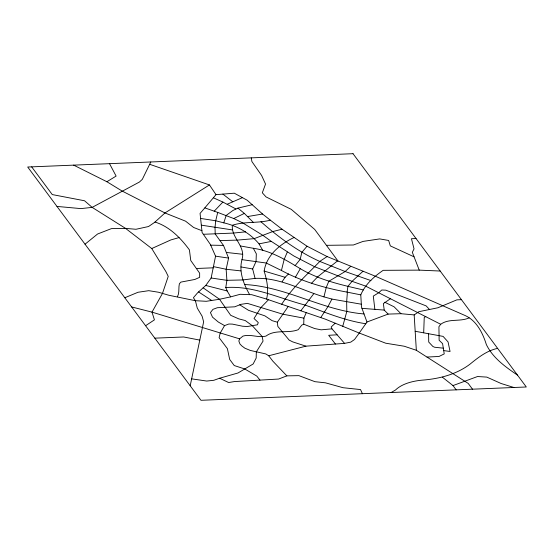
<?xml version="1.0" encoding="UTF-8"?>
<svg xmlns="http://www.w3.org/2000/svg" width="554" height="554" viewBox="0 0 554 554"><rect width="100%" height="100%" fill="white"/><g stroke="black" fill="none" stroke-linecap="round" stroke-linejoin="round"><path stroke-width="0.83" d="M461.447 299.672L456.842 299.859L437.965 307.754L418.872 311.687L414.177 314.907L400.957 313.702L388.139 314.09L366.977 322.026L359.248 333.051L325.371 319.173L266.592 299.07L251.661 294.68L249.632 294.638C243.705 284.119 238.677 271.869 241.966 259.653C246.232 246.412 230.866 237.624 232.389 225.229C244.695 221.281 257.859 223.477 270.345 220.173L282.028 229.204L307.02 246.218L327.102 256.564L375.162 276.148L465.367 315.642C476.807 320.904 482.776 333.162 486.377 344.623C493.018 358.168 505.386 366.831 517.491 375.127M362.392 393.693L360.522 389.566L343.071 387.717L325.433 382.821L314.921 381.678L298.911 375.647L286.847 375.861L272.845 361.166L268.718 355.772L265.816 353.944L250.325 350.44L244.861 348.189L241.696 345.828L239.896 343.902L238.843 341.035L239.591 338.854L242.964 336.105C250.519 333.799 258.303 338.127 266.017 336.07C275.338 329.007 287.997 333.771 298.232 329.692L301.785 325.115L303.731 324.208L303.924 317.989L306.23 312.643M423.685 332.767L424.246 317.394L425.832 316.493M347.393 292.187L346.652 301.819L346.818 311.438L342.746 326.32M249.632 294.638L240.152 294.306L230.63 296.875L227.182 290.954L225.783 287.54L226.898 280.317L226.143 269.251L228.587 258.095L223.47 245.415L215.215 233.996L215.014 227.562L215.714 220.769L217.715 212.404L204.835 207.882L200.07 213.387L202.092 232.479L210.375 244.432L215.554 256.163L211.143 278.004L205.756 285.455L197.612 292.796L193.408 297.713L195.389 300.697L197.266 308.093L202.106 316.175L203.643 321.826L190.188 385.778M440.174 271.031L419.239 270.13L383.146 270.331C373.978 276.675 365.176 284.361 360.786 294.853L347.046 292.117L347.96 286.314L352.06 281.335L363.009 271.245M266.592 299.07C268.974 289.714 266.869 280.095 264.147 271.065C266.578 255.117 280.165 244.12 293.939 237.528M366.977 322.026L361.43 306.868L361.319 304.215L331.922 299.077L323.952 296.868L326.237 287.526L328.792 281.293L345.156 271.515L350.751 266.294M347.046 292.117C324.284 287.962 301.895 281.46 281.439 270.477L284.202 259.32L287.297 252.063M177.439 296.757C179.683 292.54 178.319 288.032 179.392 283.724L180.895 282.104L194.856 279.458L199.648 277.332L199.641 273.164L190.756 260.512L189.42 249.896C180.576 237.915 169.566 226.614 155.002 222.036M200.596 218.428L215.714 220.769L223.788 222.847L226.171 215.458L232.874 210.513L237.943 208.117L252.195 204.717L262.561 214.017L270.345 220.173M323.952 296.868C301.161 290.061 279.604 277.325 255.069 278.385L252.666 268.96L256.052 261.481L256.329 253.822L253.296 248.275L240.512 245.969M150.799 161.976L142.309 179.357L139.449 182.017L92.158 207.376L80.905 208.609L56.972 206.42M331.922 299.077L328.016 306.542L320.711 317.601M295.455 277.118L300.303 268.69C319.616 280.165 341.783 284.978 363.431 289.95M268.496 299.721L260.948 307.539L254.009 318.508L258.275 322.546L257.478 324.796L247.271 326.528L242.493 326.209L232.41 324.111L228.871 324.007L224.557 325.607L220.173 333.12L219.114 337.67L227.396 348.66L229.675 359.408L234.238 365.55L244.771 368.964L256.8 376.09L259.971 380.113M472.5 389.185L468.234 383.437L416.338 350.28L404.24 346.229L385.723 343.21L359.255 333.044L354.539 339.498L350.772 342.123L344.567 343.376L305.926 346.16L292.678 341.873L289.126 340.059L277.838 326.431L277.353 322.206L288.205 306.473M282.104 281.709L285.088 277.291L288.523 273.946M281.709 304.25C292.083 288.032 306.487 275.123 319.81 261.44M300.822 310.794L313.786 293.689M469.134 317.858C460.201 322.068 449.031 318.169 440.707 324.277L438.92 326.715L439.135 340.253L442.584 343.618L444.225 353.902L439.059 356.451L427.016 357.067M295.095 265.664L300.15 259.404L301.882 252.34L307.02 246.218M204.835 207.882L216.012 194.648L234.3 193.194L247.188 200.223L252.195 204.717M214.225 211.185L222.874 202.058L235.831 208.92M311.348 283.454L317.477 277.021L337.552 260.872M390.563 298.634L383.375 303.599L384.22 310.088L388.139 314.09M335.205 323.217L331.16 326.998L331.971 328.847L344.567 343.376M85.032 244.203L97.573 234.01L111.465 228.608L125.55 228.38L135.952 229.273L148.527 226.531L154.663 222.348L164.953 212.958L209.44 184.939L216.012 194.648M145.584 325.724L154.428 319.866L151.99 312.131L162.481 293.405L168.229 276.384L165.923 271.633L151.754 248.538L125.55 228.38L92.158 207.376L84.554 200.77L52.256 194.572L31.668 166.858M260.962 221.752C278.731 237.417 298.059 251.606 319.72 261.405L327.102 256.564M73.661 165.134L106.894 181.733L116.111 176.075L109.512 163.665M391.159 392.516L395.542 389.988A61.515 29.916 13.4 0 1 423.997 379.996C440.298 378.527 456.697 374.199 469.944 364.213C478.227 357.475 486.911 350.606 497.617 348.369M217.715 212.404L233.767 218.546L244.342 213.408L253.476 222.542M151.754 248.538L170.874 239.917L179.067 237.583M227.23 204.225L242.437 197.633M124.809 297.754L138.008 292.27L148.756 290.677L158.486 292.235L168.804 295.254L195.389 300.697L206.275 301.3L219.529 299.257L230.63 296.875M442.376 377.177L452.992 385.584L477.534 376.526L486.814 377.108L501.093 383.5L513.863 387.488M286.847 375.861L278.593 379.047L234.39 381.574L228.663 382.537L219.599 378.237L213.823 380.293L206.711 381.048L191.642 378.853M219.599 378.237L238.012 372.981L253.164 363.971L256.19 358.036L256.315 351.915L263.053 341.091L262.16 336.534L252.257 325.669L245.228 320.537L238.753 318.862L230.693 315.316L219.529 299.257L203.124 287.831M268.718 355.772L305.926 346.16M282.028 229.204L272.52 231.634L254.175 238.642L237.569 240.097L220.132 240.602M223.788 222.847C237.361 225.921 250.034 233.206 259.05 243.871L271.315 241.399L293.952 256.038L314.603 266.716L352.06 281.335L365.446 286.037L440.707 324.277M247.783 216.524L262.561 214.017M255.069 278.385L242.846 279.95L226.898 280.317L211.143 278.004M245.63 231.842L233.165 233.089L203.318 234.287M331.971 328.847L321.147 329.831L314.658 328.55L303.731 324.208M337.13 334.796L328.681 335.302L335.426 344.027M416.033 238.532L411.456 238.719L414.039 248.905L412.328 252.326L419.239 270.13M196.594 268.482L213.491 267.804M154.822 338.162L183.679 336.977L199.8 340.108M326.417 245.325L353.383 244.993L363.092 241.399L379.712 238.912L388.645 240.457L390.328 245.893L413.99 256.793M210.686 245.159L223.47 245.415M225.783 287.54C253.524 285.518 278.78 298.225 304.963 305.012C324.969 312.227 344.699 320.6 365.875 323.751M361.97 308.336L384.22 310.088M443.304 348.161L434.599 347.247L432.882 346.465L428.727 342.053L428.588 333.633M226.655 252.479L242.52 254.251M240.928 270.913L226.143 269.251L213.754 266.675M244.619 284.527C286.169 286.522 322.684 310.6 364.047 313.952M241.966 259.653L266.211 263.025L281.439 270.477M232.084 229.868L201.303 225.159M443.692 350.599L450.056 351.471L448.068 341.929L443.089 336.389L415.175 331.278M215.554 256.163L228.587 258.095M240.942 266.938L252.666 268.96M303.917 318.148L282.706 314.173L247.396 303.37L240.983 304.326L234.757 306.812L217.362 307.712L212.951 309.347L210.451 312.594L212.521 317.165L218.318 322.033L224.557 325.607M253.296 248.275C270.608 250.692 285.635 259.764 300.303 268.69M131.63 306.937L151.99 312.131L239.591 338.854M205.756 285.455L227.182 290.954M277.353 322.206L272.097 320.648L264.86 315.842L248.58 310.344L239.73 304.832M264.147 271.065L285.088 277.291M370.903 280.58L345.156 271.515L319.72 261.405M149.67 164.296L209.44 184.939M201.898 230.679L193.644 227.493L185.583 221.178L164.953 212.958L122.018 190.985L106.894 181.733M213.387 197.792L222.874 202.058M233.767 218.546L242.694 222.881L263.06 235.457L271.315 241.399M384.767 302.221L394.102 306.812L400.957 313.702M198.595 291.923L211.704 300.483M222.867 194.094L232.798 201.808M237.943 208.117L244.342 213.408M429.502 309.499L426.151 305.898L385.833 290.171L381.761 290.005L378.756 292.713L373.292 296.092L374.864 309.354M452.992 385.584L456.164 389.857M338.009 261.059L314.714 229.432L291.259 209.35L266.058 196.926L262.319 192.799L265.539 184.053L261.599 175.445L251.918 161.588L251.239 157.869M259.05 243.871L262.762 250.429M414.177 314.907L416.338 350.28M360.786 294.853L361.319 304.215M353.023 153.7L27.7 167.017L200.977 400.3L526.3 386.983L353.023 153.7"/></g></svg>
